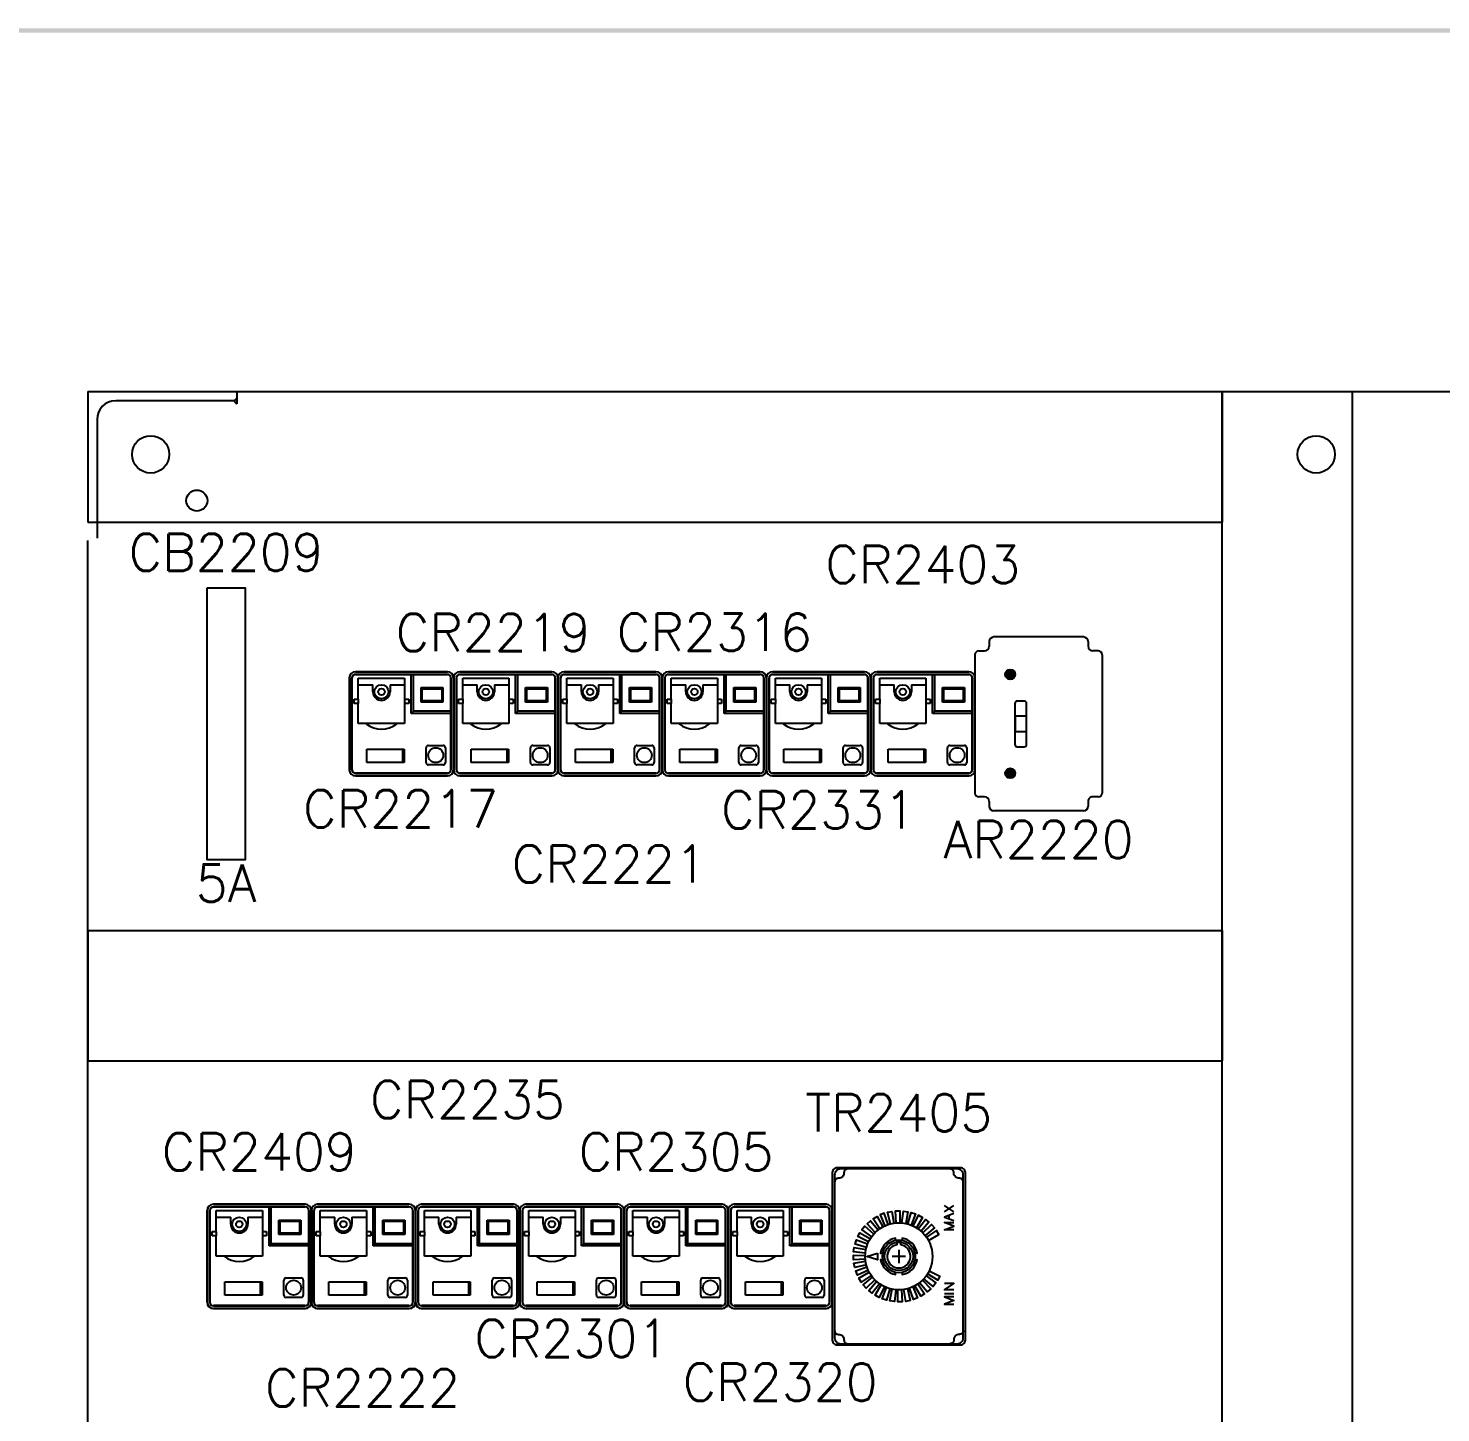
# Model space of a CAD drawing. Header units: inches. Extents: x 0 to 79.8, y 0 to 53.1.
# Drawn here: x 37.78 to 56.71, y 34.57 to 53.14 of the extents above; entities that cross this region are included whole.
import ezdxf
from ezdxf.enums import TextEntityAlignment as Align

# ---------------------------------------------------------------- set-up
doc = ezdxf.new("R2010")
doc.units = ezdxf.units.IN
doc.header["$MEASUREMENT"] = 0
doc.linetypes.add('CENTER2', pattern=[1.125, 0.75, -0.125, 0.125, -0.125])
for name, color, linetype in [('CENTER2', 50, 'CENTER2'), ('CONTINUOUS1', 7, 'Continuous'), ('CONTINUOUS2', 254, 'Continuous'), ('PRTG', 130, 'Continuous'), ('PSYMS', 7, 'Continuous'), ('PTAG', 150, 'Continuous'), ('TRMODEL1', 7, 'Continuous')]:
    doc.layers.add(name, color=color, linetype=linetype)
doc.styles.get("Standard").update_dxf_attribs({"font": 'romans.shx'})
doc.styles.add('WD', font='romans.shx')

# ---------------------------------------------------------------- blocks, each defined once
blk = doc.blocks.new('S&L Title Block V2')
at = {"color": 2}
blk.add_trace([(0, 22.5875), (0.025, 22.5625), (33.9, 22.5875), (33.875, 22.5625)], dxfattribs=at)
for tag, height, p in [('TITLE#1', 0.15, (31.1101, 1.7386)), ('TITLE#2', 0.1, (31.1294, 1.58))]:
    blk.add_attdef(tag, text='', height=height).set_placement(p, align=Align.CENTER)
for tag, p, height in [('DRAWNBY', (28.9679, 0.7345), 0.1), ('SCALE', (30.6441, 0.7308), 0.1), ('CHKBY', (28.9754, 0.4287), 0.1), ('DATE', (30.6526, 0.4486), 0.1), ('SH#', (32.9927, 0.197), 0.125)]:
    blk.add_attdef(tag, p, '', height=height)
blk.add_attdef('JOB#', text='', height=0.125).set_placement((32.8299, 0.1952), align=Align.RIGHT)
at = {"flags": 9}
blk.add_attdef('WD_TB', (0, 0), '', height=0.1, dxfattribs=at)
blk = doc.blocks.new('SCE-42P36')
for p, q in [((5.763, 40.966), (5.763, 40.879)), ((5.763, 40.966), (34.701, 40.966)), ((5.728, 40.841), (4.138, 40.841)), ((5.741, 40.821), (5.737, 40.827)), ((5.763, 40.879), (5.763, 40.8)), ((3.888, 40.591), (3.888, 39.001)), ((3.763, 4.028), (3.763, 38.966))]:
    blk.add_line(p, q)
for points in [[(5.739, 40.852), (5.737, 40.85), (5.735, 40.848), (5.733, 40.847), (5.732, 40.845), (5.73, 40.843), (5.729, 40.842), (5.728, 40.841)], [(5.737, 40.827), (5.736, 40.829), (5.735, 40.832), (5.733, 40.834), (5.732, 40.836), (5.73, 40.837), (5.729, 40.839), (5.728, 40.841)], [(5.746, 40.859), (5.742, 40.855), (5.739, 40.852)], [(5.763, 40.8), (5.762, 40.8), (5.76, 40.801), (5.759, 40.802), (5.757, 40.803), (5.756, 40.804), (5.754, 40.805), (5.753, 40.806), (5.751, 40.807), (5.75, 40.808), (5.749, 40.81), (5.747, 40.812), (5.746, 40.813), (5.745, 40.815), (5.744, 40.817), (5.742, 40.819), (5.741, 40.821)], [(5.763, 40.879), (5.762, 40.877), (5.76, 40.875), (5.759, 40.873), (5.758, 40.872), (5.756, 40.87), (5.755, 40.868), (5.753, 40.867), (5.752, 40.865), (5.75, 40.864), (5.749, 40.862), (5.748, 40.861), (5.746, 40.859)]]:
    blk.add_lwpolyline(points)
for centre, radius in [((4.607, 40.122), 0.25), ((20.232, 40.122), 0.25), ((5.226, 39.503), 0.141)]:
    blk.add_circle(centre, radius)
blk.add_arc((4.138, 40.591), 0.25, 90, 180)
blk = doc.blocks.new('750XBXRM4L-120A')
at = {"layer": 'TRMODEL1', "color": 7, "linetype": 'Continuous'}
for p, q in [((1.315, 1.398), (0.083, 1.398)), ((0.083, 1.397), (1.315, 1.397)), ((1.315, 1.397), (0.083, 1.397)), ((1.315, 1.362), (0.083, 1.362)), ((0.083, 1.362), (1.315, 1.362)), ((0.083, 1.361), (0.83, 1.361)), ((0.83, 0.84), (0.83, 1.361)), ((0.83, 1.361), (0.859, 1.361)), ((0.859, 0.869), (0.859, 1.361)), ((0.859, 1.361), (1.315, 1.361)), ((0, 1.315), (0, 0.083)), ((0.001, 1.315), (0.001, 0.083)), ((0.001, 0.083), (0.001, 1.315)), ((0.036, 0.083), (0.036, 1.315)), ((0.036, 1.315), (0.036, 0.083)), ((0.038, 0.083), (0.038, 1.315)), ((0.121, 1.032), (0.121, 1.313)), ((0.121, 1.313), (0.741, 1.313)), ((0.121, 1.223), (0.316, 1.223)), ((0.316, 1.129), (0.316, 1.223)), ((0.546, 1.223), (0.741, 1.223)), ((0.546, 1.223), (0.546, 1.129)), ((0.741, 1.313), (0.741, 1.032)), ((0.962, 1.186), (1.256, 1.186)), ((0.979, 1.169), (0.962, 1.186)), ((0.962, 0.992), (0.962, 1.186)), ((0.979, 1.169), (1.239, 1.169)), ((0.979, 1.009), (0.979, 1.169)), ((1.239, 1.169), (1.256, 1.186)), ((1.239, 1.169), (1.239, 1.009)), ((1.256, 1.186), (1.256, 0.992)), ((1.361, 1.315), (1.361, 0.869)), ((1.362, 1.315), (1.362, 0.083)), ((1.362, 0.083), (1.362, 1.315)), ((1.397, 1.315), (1.397, 0.083)), ((1.397, 0.083), (1.397, 1.315)), ((1.398, 0.083), (1.398, 1.315)), ((0.065, 1.032), (0.121, 1.032)), ((0.065, 0.974), (0.065, 1.032)), ((0.121, 0.974), (0.065, 0.974)), ((0.121, 1.032), (0.121, 0.974)), ((0.121, 0.703), (0.121, 0.974)), ((0.741, 1.032), (0.741, 0.974)), ((0.741, 1.032), (0.797, 1.032)), ((0.741, 0.974), (0.741, 0.703)), ((0.797, 0.974), (0.741, 0.974)), ((0.797, 1.032), (0.797, 0.974)), ((0.979, 1.009), (0.962, 0.992)), ((1.256, 0.992), (0.962, 0.992)), ((1.239, 1.009), (0.979, 1.009)), ((1.239, 1.009), (1.256, 0.992)), ((0.859, 0.869), (0.83, 0.84)), ((1.361, 0.84), (0.83, 0.84)), ((1.361, 0.869), (0.859, 0.869)), ((1.361, 0.869), (1.361, 0.84)), ((1.361, 0.84), (1.361, 0.083)), ((0.226, 0.703), (0.121, 0.703)), ((0.636, 0.703), (0.226, 0.703)), ((0.226, 0.701), (0.226, 0.703)), ((0.741, 0.703), (0.636, 0.703)), ((0.636, 0.703), (0.636, 0.701)), ((1.029, 0.179), (1.029, 0.379)), ((1.059, 0.409), (1.259, 0.409)), ((1.289, 0.379), (1.289, 0.179)), ((0.236, 0.179), (0.236, 0.359)), ((0.236, 0.359), (0.736, 0.359)), ((0.716, 0.179), (0.716, 0.359)), ((0.736, 0.359), (0.736, 0.179)), ((1.315, 0.038), (0.083, 0.038)), ((1.315, 0.036), (0.083, 0.036)), ((0.083, 0.036), (1.315, 0.036)), ((0.083, 0.001), (1.315, 0.001)), ((1.315, 0.001), (0.083, 0.001)), ((0.083, 0), (1.315, 0)), ((0.736, 0.179), (0.236, 0.179)), ((1.259, 0.149), (1.059, 0.149))]:
    blk.add_line(p, q, dxfattribs=at)
for centre, radius in [((0.431, 1.129), 0.095), ((0.431, 1.129), 0.0435), ((1.159, 0.279), 0.1)]:
    blk.add_circle(centre, radius, dxfattribs=at)
for centre, radius, start, end in [((0.083, 1.315), 0.0831, 90, 180), ((0.083, 1.315), 0.0818, 90, 180), ((0.083, 1.315), 0.0816, 90, 180), ((0.083, 1.315), 0.0473, 90, 180), ((0.083, 1.315), 0.0472, 90, 180), ((0.083, 1.315), 0.0456, 90, 180), ((1.315, 1.315), 0.0831, 0, 90), ((1.315, 1.315), 0.0818, 0, 90), ((1.315, 1.315), 0.0816, 0, 90), ((1.315, 1.315), 0.0473, 0, 90), ((1.315, 1.315), 0.0472, 0, 90), ((1.315, 1.315), 0.0463, 0, 90), ((0.431, 1.129), 0.115, 180, 0), ((0.431, 0.959), 0.33, 231.5953, 308.4047), ((1.059, 0.379), 0.03, 90, 180), ((1.259, 0.379), 0.03, 0, 90), ((0.083, 0.083), 0.0831, 180, 270), ((0.083, 0.083), 0.0816, 180, 270), ((0.083, 0.083), 0.0818, 180, 270), ((0.083, 0.083), 0.0473, 180, 270), ((0.083, 0.083), 0.0472, 180, 270), ((0.083, 0.083), 0.0456, 180, 270), ((1.059, 0.179), 0.03, 180, 270), ((1.259, 0.179), 0.03, 270, 360), ((1.315, 0.083), 0.0456, 270, 360), ((1.315, 0.083), 0.0831, 270, 360), ((1.315, 0.083), 0.0816, 270, 360), ((1.315, 0.083), 0.0818, 270, 360), ((1.315, 0.083), 0.0473, 270, 360), ((1.315, 0.083), 0.0472, 270, 360)]:
    blk.add_arc(centre, radius, start, end, dxfattribs=at)
blk = doc.blocks.new('750XCXRM4L-120A')
at = {"layer": 'TRMODEL1', "color": 7, "linetype": 'Continuous'}
for p, q in [((1.315, 1.398), (0.083, 1.398)), ((0.083, 1.397), (1.315, 1.397)), ((1.315, 1.397), (0.083, 1.397)), ((1.315, 1.362), (0.083, 1.362)), ((0.083, 1.362), (1.315, 1.362)), ((0.083, 1.361), (0.83, 1.361)), ((0.83, 0.84), (0.83, 1.361)), ((0.83, 1.361), (0.859, 1.361)), ((0.859, 0.869), (0.859, 1.361)), ((0.859, 1.361), (1.315, 1.361)), ((0, 1.315), (0, 0.083)), ((0.001, 1.315), (0.001, 0.083)), ((0.001, 0.083), (0.001, 1.315)), ((0.036, 0.083), (0.036, 1.315)), ((0.036, 1.315), (0.036, 0.083)), ((0.038, 0.083), (0.038, 1.315)), ((0.121, 1.032), (0.121, 1.313)), ((0.121, 1.313), (0.741, 1.313)), ((0.121, 1.223), (0.316, 1.223)), ((0.316, 1.129), (0.316, 1.223)), ((0.546, 1.223), (0.741, 1.223)), ((0.546, 1.223), (0.546, 1.129)), ((0.741, 1.313), (0.741, 1.032)), ((0.962, 1.186), (1.256, 1.186)), ((0.979, 1.169), (0.962, 1.186)), ((0.962, 0.992), (0.962, 1.186)), ((0.979, 1.169), (1.239, 1.169)), ((0.979, 1.009), (0.979, 1.169)), ((1.239, 1.169), (1.256, 1.186)), ((1.239, 1.169), (1.239, 1.009)), ((1.256, 1.186), (1.256, 0.992)), ((1.361, 1.315), (1.361, 0.869)), ((1.362, 1.315), (1.362, 0.083)), ((1.362, 0.083), (1.362, 1.315)), ((1.397, 1.315), (1.397, 0.083)), ((1.397, 0.083), (1.397, 1.315)), ((1.398, 0.083), (1.398, 1.315)), ((0.065, 1.032), (0.121, 1.032)), ((0.065, 0.974), (0.065, 1.032)), ((0.121, 0.974), (0.065, 0.974)), ((0.121, 1.032), (0.121, 0.974)), ((0.121, 0.703), (0.121, 0.974)), ((0.741, 1.032), (0.741, 0.974)), ((0.741, 1.032), (0.797, 1.032)), ((0.741, 0.974), (0.741, 0.703)), ((0.797, 0.974), (0.741, 0.974)), ((0.797, 1.032), (0.797, 0.974)), ((0.979, 1.009), (0.962, 0.992)), ((1.256, 0.992), (0.962, 0.992)), ((1.239, 1.009), (0.979, 1.009)), ((1.239, 1.009), (1.256, 0.992)), ((0.859, 0.869), (0.83, 0.84)), ((1.361, 0.84), (0.83, 0.84)), ((1.361, 0.869), (0.859, 0.869)), ((1.361, 0.869), (1.361, 0.84)), ((1.361, 0.84), (1.361, 0.083)), ((0.226, 0.703), (0.121, 0.703)), ((0.636, 0.703), (0.226, 0.703)), ((0.226, 0.701), (0.226, 0.703)), ((0.741, 0.703), (0.636, 0.703)), ((0.636, 0.703), (0.636, 0.701)), ((1.029, 0.179), (1.029, 0.379)), ((1.059, 0.409), (1.259, 0.409)), ((1.289, 0.379), (1.289, 0.179)), ((0.236, 0.179), (0.236, 0.359)), ((0.236, 0.359), (0.736, 0.359)), ((0.716, 0.179), (0.716, 0.359)), ((0.736, 0.359), (0.736, 0.179)), ((1.315, 0.038), (0.083, 0.038)), ((1.315, 0.036), (0.083, 0.036)), ((0.083, 0.036), (1.315, 0.036)), ((0.083, 0.001), (1.315, 0.001)), ((1.315, 0.001), (0.083, 0.001)), ((0.083, 0), (1.315, 0)), ((0.736, 0.179), (0.236, 0.179)), ((1.259, 0.149), (1.059, 0.149))]:
    blk.add_line(p, q, dxfattribs=at)
for centre, radius in [((0.431, 1.129), 0.095), ((0.431, 1.129), 0.0435), ((1.159, 0.279), 0.1)]:
    blk.add_circle(centre, radius, dxfattribs=at)
for centre, radius, start, end in [((0.083, 1.315), 0.0831, 90, 180), ((0.083, 1.315), 0.0818, 90, 180), ((0.083, 1.315), 0.0816, 90, 180), ((0.083, 1.315), 0.0473, 90, 180), ((0.083, 1.315), 0.0472, 90, 180), ((0.083, 1.315), 0.0456, 90, 180), ((1.315, 1.315), 0.0831, 0, 90), ((1.315, 1.315), 0.0818, 0, 90), ((1.315, 1.315), 0.0816, 0, 90), ((1.315, 1.315), 0.0473, 0, 90), ((1.315, 1.315), 0.0472, 0, 90), ((1.315, 1.315), 0.0463, 0, 90), ((0.431, 1.129), 0.115, 180, 0), ((0.431, 0.959), 0.33, 231.5953, 308.4047), ((1.059, 0.379), 0.03, 90, 180), ((1.259, 0.379), 0.03, 0, 90), ((0.083, 0.083), 0.0831, 180, 270), ((0.083, 0.083), 0.0816, 180, 270), ((0.083, 0.083), 0.0818, 180, 270), ((0.083, 0.083), 0.0473, 180, 270), ((0.083, 0.083), 0.0472, 180, 270), ((0.083, 0.083), 0.0456, 180, 270), ((1.059, 0.179), 0.03, 180, 270), ((1.259, 0.179), 0.03, 270, 360), ((1.315, 0.083), 0.0456, 270, 360), ((1.315, 0.083), 0.0831, 270, 360), ((1.315, 0.083), 0.0816, 270, 360), ((1.315, 0.083), 0.0818, 270, 360), ((1.315, 0.083), 0.0473, 270, 360), ((1.315, 0.083), 0.0472, 270, 360)]:
    blk.add_arc(centre, radius, start, end, dxfattribs=at)
blk = doc.blocks.new('9050JCK11V20')
at = {"layer": 'CENTER2'}
for points in [[(1.188, 0.803), (1.188, 0.983)], [(1.278, 0.893), (1.098, 0.893)]]:
    blk.add_lwpolyline(points, dxfattribs=at)
at = {"layer": 'CONTINUOUS1'}
for points in [[(0.192, 1.754, 0.414214), (0.142, 1.704), (0.142, 1.699, -0.414214), (0.072, 1.629), (0.067, 1.629, 0.414214), (0.017, 1.579)], [(2.36, 1.579, 0.414214), (2.31, 1.629), (2.305, 1.629, -0.414214), (2.235, 1.699), (2.235, 1.704, 0.414214), (2.185, 1.754)], [(1.143, 1.108), (1.143, 1.138, 0.311755), (0.943, 0.938), (0.973, 0.938)], [(1.404, 0.938), (1.434, 0.938, 0.311755), (1.233, 1.138), (1.233, 1.108)], [(0.973, 0.848), (0.943, 0.848, 0.311755), (1.143, 0.647), (1.143, 0.677)], [(1.233, 0.677), (1.233, 0.647, 0.311755), (1.434, 0.848), (1.404, 0.848)], [(0.192, 0.031, -0.414214), (0.142, 0.081), (0.142, 0.086, 0.414214), (0.072, 0.156), (0.067, 0.156, -0.414214), (0.017, 0.206)], [(2.185, 0.031, 0.414214), (2.235, 0.081), (2.235, 0.086, -0.414214), (2.305, 0.156), (2.31, 0.156, 0.414214), (2.36, 0.206)]]:
    blk.add_lwpolyline(points, format="xyb", dxfattribs=at)
blk.add_lwpolyline([(0.017, 1.674), (0.017, 0.111, 0.414214), (0.097, 0.031), (2.28, 0.031, 0.414214), (2.36, 0.111), (2.36, 1.674, 0.414214), (2.28, 1.754), (0.097, 1.754, 0.414214)], format="xyb", close=True, dxfattribs=at)
for points in [[(0.872, 1.213), (0.762, 1.33), (0.807, 1.369), (0.91, 1.246)], [(0.933, 1.263), (0.844, 1.397), (0.896, 1.428), (0.975, 1.289)], [(1.001, 1.301), (0.937, 1.449), (0.993, 1.471), (1.047, 1.32)], [(1.075, 1.328), (1.038, 1.484), (1.096, 1.496), (1.123, 1.338)], [(1.152, 1.341), (1.143, 1.501), (1.203, 1.503), (1.202, 1.342)], [(1.23, 1.341), (1.249, 1.5), (1.309, 1.491), (1.28, 1.333)], [(1.308, 1.326), (1.354, 1.48), (1.411, 1.461), (1.355, 1.311)], [(1.381, 1.299), (1.453, 1.443), (1.506, 1.414), (1.425, 1.275)], [(1.488, 1.229), (1.592, 1.351), (1.545, 1.388), (1.449, 1.26)], [(0.782, 1.085), (0.638, 1.157), (0.667, 1.21), (0.806, 1.129)], [(0.821, 1.153), (0.693, 1.249), (0.73, 1.296), (0.852, 1.192)], [(1.509, 1.209), (1.626, 1.319), (1.665, 1.274), (1.542, 1.171)], [(1.559, 1.148), (1.693, 1.237), (1.724, 1.185), (1.585, 1.106)], [(1.616, 1.034), (1.767, 1.088), (1.745, 1.144), (1.597, 1.08)], [(0.74, 0.934), (0.581, 0.953), (0.59, 1.013), (0.748, 0.984)], [(0.755, 1.012), (0.601, 1.058), (0.62, 1.115), (0.77, 1.059)], [(1.624, 1.006), (1.78, 1.043), (1.792, 0.985), (1.634, 0.958)], [(0.74, 0.856), (0.58, 0.847), (0.578, 0.907), (0.739, 0.906)], [(0.753, 0.779), (0.597, 0.742), (0.585, 0.8), (0.743, 0.827)], [(1.622, 0.773), (1.776, 0.727), (1.757, 0.67), (1.607, 0.726)], [(1.637, 0.851), (1.796, 0.832), (1.787, 0.772), (1.629, 0.801)], [(1.637, 0.929), (1.797, 0.938), (1.799, 0.878), (1.638, 0.879)], [(0.78, 0.705), (0.632, 0.641), (0.61, 0.697), (0.761, 0.751)], [(0.818, 0.637), (0.684, 0.548), (0.653, 0.6), (0.792, 0.679)], [(0.868, 0.576), (0.751, 0.466), (0.712, 0.511), (0.835, 0.614)], [(1.505, 0.572), (1.615, 0.455), (1.57, 0.416), (1.467, 0.539)], [(1.556, 0.632), (1.684, 0.536), (1.647, 0.489), (1.525, 0.593)], [(1.595, 0.7), (1.739, 0.628), (1.71, 0.575), (1.571, 0.656)], [(0.928, 0.525), (0.832, 0.397), (0.785, 0.434), (0.889, 0.556)], [(0.996, 0.486), (0.924, 0.342), (0.871, 0.371), (0.952, 0.51)], [(1.402, 0.496), (1.481, 0.357), (1.533, 0.388), (1.444, 0.522)], [(0.645, 0.157), (0.645, 0.283), (0.596, 0.157), (0.548, 0.283), (0.548, 0.157)], [(0.691, 0.283), (0.691, 0.157)], [(0.74, 0.157), (0.74, 0.283), (0.824, 0.157), (0.824, 0.283)], [(1.546, 0.157), (1.546, 0.283), (1.594, 0.157), (1.642, 0.283), (1.642, 0.157)], [(1.764, 0.157), (1.716, 0.283), (1.667, 0.157)], [(1.691, 0.218), (1.741, 0.218)], [(1.786, 0.283), (1.87, 0.157)], [(1.786, 0.157), (1.87, 0.282)]]:
    blk.add_lwpolyline(points, dxfattribs=at)
blk.add_lwpolyline([(1.233, 1.179), (1.143, 1.179), (1.188, 1.321)], close=True, dxfattribs=at)
for radius in [0.45, 0.22, 0.19]:
    blk.add_circle((1.188, 0.893), radius, dxfattribs=at)
at = {"layer": 'CONTINUOUS2'}
for points in [[(2.311, 0, 0.454637), (2.376, 0.08), (2.376, 1.705, 0.454637), (2.311, 1.785), (0.066, 1.785, 0.454637), (0.001, 1.705), (0.001, 0.08, 0.454637), (0.066, 0)], [(1.343, 0.868), (1.391, 0.868), (1.391, 0.918), (1.343, 0.918, 12.419481)]]:
    blk.add_lwpolyline(points, format="xyb", close=True, dxfattribs=at)
blk = doc.blocks.new('9926251015')
blk.add_lwpolyline([(-0.011, 0.925), (0.499, 0.925), (0.499, -2.725), (-0.011, -2.725)], close=True)
blk = doc.blocks.new('VDIN49BD')
for p, q in [((-0.875, 0), (-0.875, 24.45491)), ((-0.875, 24.45491), (0.875, 24.45491)), ((0.875, 0), (0.875, 24.45491)), ((-0.875, 0), (0.875, 0))]:
    blk.add_line(p, q)
blk = doc.blocks.new('HDIN49E4')
for p, q in [((0, 0.875), (15.20656, 0.875)), ((0, 0.875), (0, -0.875)), ((15.20656, 0.875), (15.20656, -0.875)), ((0, -0.875), (15.20656, -0.875))]:
    blk.add_line(p, q)
blk = doc.blocks.new('ARP120A5R')
for points in [[(0.406, 1.828, 1), (0.54, 1.828, 1)], [(0.406, 0.502, 1), (0.54, 0.502, 1)]]:
    blk.add_hatch(color=256).paths.add_polyline_path(points)
for p, q in [((1.453, 2.33), (0.253, 2.33)), ((0, 2.092), (0, 0.237)), ((0.05, 2.142), (0.128, 2.142)), ((0.191, 2.267), (0.191, 2.205)), ((1.516, 2.267), (1.516, 2.205)), ((1.656, 2.142), (1.578, 2.142)), ((1.706, 2.092), (1.706, 0.237)), ((0.544, 1.057), (0.544, 1.272)), ((0.544, 1.272), (0.686, 1.272)), ((0.686, 1.272), (0.686, 1.057)), ((0.686, 1.057), (0.544, 1.057)), ((0.128, 0.188), (0.05, 0.188)), ((0.191, 0.125), (0.191, 0.062)), ((1.453, 0), (0.253, 0)), ((1.516, 0.125), (1.516, 0.062)), ((1.656, 0.188), (1.578, 0.188))]:
    blk.add_line(p, q)
for points in [[(0.534, 1.439), (0.534, 0.889)], [(0.661, 1.47), (0.565, 1.47)], [(0.692, 0.889), (0.692, 1.439)], [(0.692, 0.889), (0.692, 1.439)], [(0.692, 0.889), (0.692, 1.439)], [(0.565, 0.858), (0.661, 0.858)]]:
    blk.add_lwpolyline(points)
for centre in [(0.473, 1.828), (0.473, 1.828), (0.473, 0.502)]:
    blk.add_circle(centre, 0.067)
for centre, radius, start, end in [((0.253, 2.267), 0.0625, 90, 180), ((1.453, 2.267), 0.0625, 0, 90), ((0.05, 2.092), 0.05, 90, 180), ((0.128, 2.205), 0.0625, 270, 0), ((1.578, 2.205), 0.0625, 180, 270), ((1.656, 2.092), 0.05, 0, 90), ((0.565, 1.439), 0.031, 90, 180), ((0.661, 1.439), 0.031, 0, 90), ((0.565, 0.889), 0.031, 180, 270), ((0.661, 0.889), 0.031, 270, 0), ((0.05, 0.237), 0.05, 180, 270), ((1.656, 0.237), 0.05, 270, 0), ((0.128, 0.125), 0.0625, 0, 90), ((0.253, 0.062), 0.0625, 180, 270), ((1.453, 0.062), 0.0625, 270, 0), ((1.578, 0.125), 0.0625, 89.9322, 180)]:
    blk.add_arc(centre, radius, start, end)
at = {"linetype": 'Continuous'}
for points in [[(0.473, 1.761), (0.426, 1.875), (0.473, 1.895)], [(0.473, 1.761), (0.473, 1.895), (0.52, 1.781)], [(0.52, 1.781), (0.473, 1.895), (0.52, 1.875)], [(0.426, 1.781), (0.406, 1.828), (0.426, 1.875)], [(0.426, 1.781), (0.426, 1.875), (0.473, 1.761)], [(0.52, 1.781), (0.52, 1.875), (0.54, 1.828)]]:
    blk.add_solid(points, dxfattribs=at)

msp = doc.modelspace()

# ---------------------------------------------------------------- block references
at = {"xscale": 2.352615612595368, "yscale": 2.352615612595368, "zscale": 2.352615612595368}
msp.add_blockref('S&L Title Block V2', (0, 0), dxfattribs=at)
at = {"layer": 'PSYMS'}
for name, p in [('SCE-42P36', (34.80992, 7.30323)), ('HDIN49E4', (38.57321, 47.39383)), ('VDIN49BD', (54.65477, 23.81392)), ('HDIN49E4', (38.57321, 40.16656))]:
    msp.add_blockref(name, p, dxfattribs=at)
ref = msp.add_blockref('9926251015', (40.18519, 44.71211), dxfattribs=at)
ref.add_attrib('P_TAG1', 'CB2209', dxfattribs={"layer": 'PTAG', "height": 0.5, "style": 'WD', "flags": 8}).set_placement((40.42908, 46.11231), align=Align.MIDDLE_CENTER)
ref.add_attrib('RATING1', '5A', dxfattribs={"layer": 'PRTG', "height": 0.5, "style": 'WD', "flags": 8}).set_placement((40.42908, 41.4268), align=Align.CENTER)
ref = msp.add_blockref('750XBXRM4L-120A', (49.06934, 43.11321), dxfattribs=at)
ref.add_attrib('P_TAG1', 'CR2403', dxfattribs={"layer": 'PTAG', "height": 0.5, "style": 'WD', "flags": 8}).set_placement((49.76846, 45.95031), align=Align.MIDDLE_CENTER)
ref = msp.add_blockref('750XCXRM4L-120A', (43.47928, 43.11321), dxfattribs=at)
ref.add_attrib('P_TAG1', 'CR2219', dxfattribs={"layer": 'PTAG', "height": 0.5, "style": 'WD', "flags": 8}).set_placement((44.00902, 45.03742), align=Align.MIDDLE_CENTER)
ref = msp.add_blockref('750XBXRM4L-120A', (46.27431, 43.11321), dxfattribs=at)
ref.add_attrib('P_TAG1', 'CR2316', dxfattribs={"layer": 'PTAG', "height": 0.5, "style": 'WD', "flags": 8}).set_placement((46.97344, 45.0409), align=Align.MIDDLE_CENTER)
ref = msp.add_blockref('ARP120A5R', (50.46759, 42.64733), dxfattribs=at)
ref.add_attrib('P_TAG1', 'AR2220', dxfattribs={"layer": 'PTAG', "height": 0.5, "style": 'WD', "flags": 8}).set_placement((51.32059, 42.26158), align=Align.MIDDLE_CENTER)
ref = msp.add_blockref('750XBXRM4L-120A', (42.07955, 43.11321), dxfattribs=at)
ref.add_attrib('P_TAG1', 'CR2217', dxfattribs={"layer": 'PTAG', "height": 0.5, "style": 'WD', "flags": 8}).set_placement((42.76817, 42.67381), align=Align.MIDDLE_CENTER)
ref = msp.add_blockref('750XBXRM4L-120A', (44.87606, 43.11321), dxfattribs=at)
ref.add_attrib('P_TAG1', 'CR2221', dxfattribs={"layer": 'PTAG', "height": 0.5, "style": 'WD', "flags": 8}).set_placement((45.56468, 41.93266), align=Align.MIDDLE_CENTER)
ref = msp.add_blockref('750XBXRM4L-120A', (47.67108, 43.11321), dxfattribs=at)
ref.add_attrib('P_TAG1', 'CR2331', dxfattribs={"layer": 'PTAG', "height": 0.5, "style": 'WD', "flags": 8}).set_placement((48.37021, 42.65875), align=Align.MIDDLE_CENTER)
ref = msp.add_blockref('750XCXRM4L-120A', (42.96614, 35.97279), dxfattribs=at)
ref.add_attrib('P_TAG1', 'CR2235', dxfattribs={"layer": 'PTAG', "height": 0.5, "style": 'WD', "flags": 8}).set_placement((43.66527, 38.77375), align=Align.MIDDLE_CENTER)
ref = msp.add_blockref('9050JCK11V20', (50.33971, 35.48342), dxfattribs=dict(at, rotation=90))
ref.add_attrib('P_TAG1', 'TR2405', dxfattribs={"layer": 'PTAG', "height": 0.5, "style": 'WD', "flags": 8}).set_placement((49.44721, 38.59716), align=Align.MIDDLE_CENTER)
ref = msp.add_blockref('750XBXRM4L-120A', (40.17408, 35.97279), dxfattribs=at)
ref.add_attrib('P_TAG1', 'CR2409', dxfattribs={"layer": 'PTAG', "height": 0.5, "style": 'WD', "flags": 8}).set_placement((40.87321, 38.07362), align=Align.MIDDLE_CENTER)
ref = msp.add_blockref('750XCXRM4L-120A', (45.76117, 35.97279), dxfattribs=at)
ref.add_attrib('P_TAG1', 'CR2305', dxfattribs={"layer": 'PTAG', "height": 0.5, "style": 'WD', "flags": 8}).set_placement((46.4603, 38.07362), align=Align.MIDDLE_CENTER)
ref = msp.add_blockref('750XBXRM4L-120A', (41.56937, 35.97279), dxfattribs=at)
ref.add_attrib('P_TAG1', 'CR2222', dxfattribs={"layer": 'PTAG', "height": 0.5, "style": 'WD', "flags": 8}).set_placement((42.258, 34.90745), align=Align.MIDDLE_CENTER)
ref = msp.add_blockref('750XCXRM4L-120A', (44.3644, 35.97279), dxfattribs=at)
ref.add_attrib('P_TAG1', 'CR2301', dxfattribs={"layer": 'PTAG', "height": 0.5, "style": 'WD', "flags": 8}).set_placement((45.06352, 35.57176), align=Align.MIDDLE_CENTER)
ref = msp.add_blockref('750XCXRM4L-120A', (47.15645, 35.97279), dxfattribs=at)
ref.add_attrib('P_TAG1', 'CR2320', dxfattribs={"layer": 'PTAG', "height": 0.5, "style": 'WD', "flags": 8}).set_placement((47.85558, 34.98516), align=Align.MIDDLE_CENTER)

doc.saveas('drawing.dxf')
